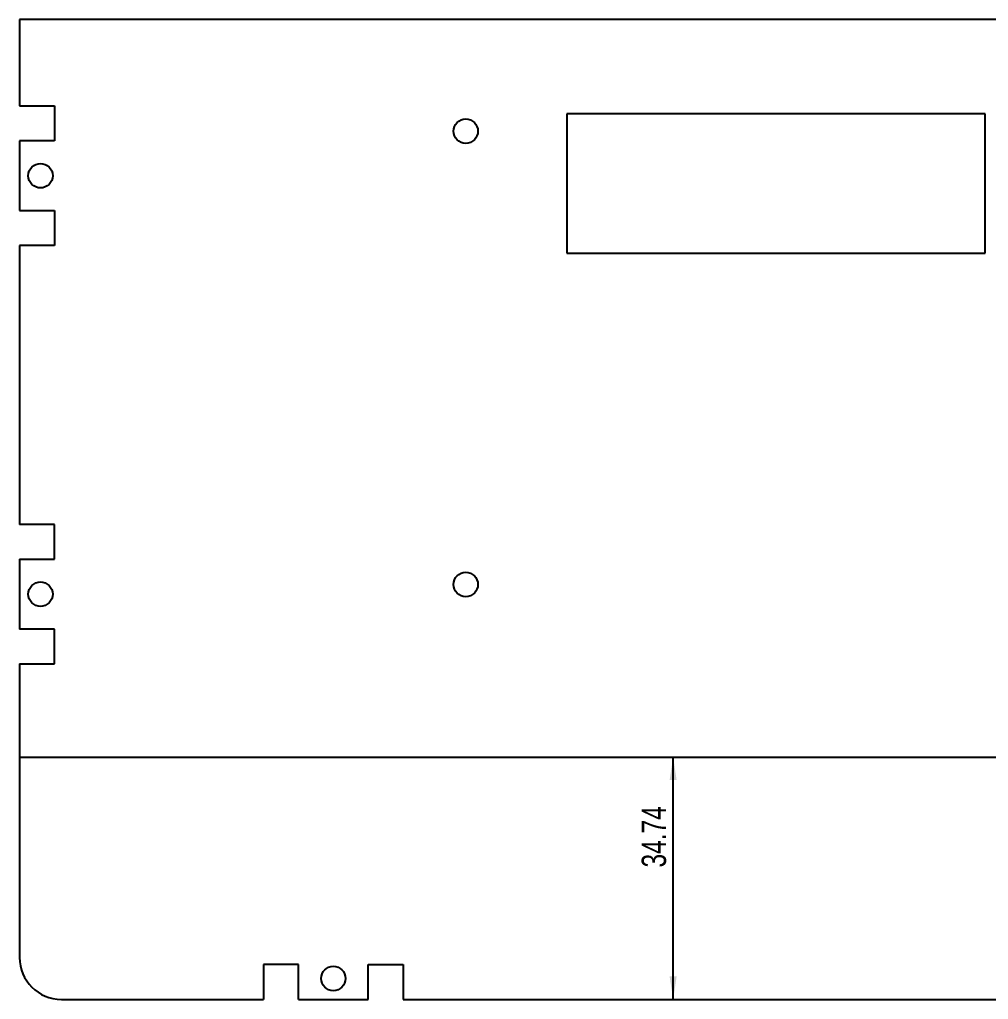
# Model space of a CAD drawing. Header units: millimetres. Extents: x -82 to 308, y -72 to 302.
# Drawn here: x 32.2 to 171.2, y 94.1 to 234.6 of the extents above; entities that cross this region are included whole.
import ezdxf

# ---------------------------------------------------------------- set-up
doc = ezdxf.new("R2010")
doc.units = ezdxf.units.MM
doc.layers.add('SLD-0', color=179, linetype='Continuous')
doc.styles.add('SLDTEXTSTYLE0', font='TXT', dxfattribs={"width": 0.75})
doc.dimstyles.new('SLDDIMSTYLE0', dxfattribs={"dimtxt": 3.5, "dimasz": 3.302, "dimexe": 0, "dimexo": 0.0625, "dimgap": 0.875, "dimtad": 1, "dimrnd": 1e-09, "dimzin": 12, "dimdsep": 46, "dimtxsty": 'SLDTEXTSTYLE0', "dimsah": 1, "dimcen": 0.09, "dimadec": 0, "dimazin": 3, "dimtfac": 1, "dimtofl": 0, "dimtmove": 0, "dimatfit": 3, "dimfxl": 0, "dimfrac": 2, "dimtolj": 1, "dimtzin": 12, "dimarcsym": 0})

# ---------------------------------------------------------------- blocks, each defined once
blk = doc.blocks.new('_D')
at = {"layer": 'SLD-0'}
blk.add_line((125.94, 94.12), (125.94, 128.86), dxfattribs=at)
for points in [[(125.94, 128.86), (125.43, 125.56), (126.44, 125.56)], [(125.94, 94.12), (126.44, 97.42), (125.43, 97.42)]]:
    blk.add_solid(points, dxfattribs=at)
at = {"layer": 'SLD-0', "insert": (121.42, 113.04), "char_height": 3.5, "attachment_point": 1, "rotation": 90, "style": 'SLDTEXTSTYLE0'}
blk.add_mtext('34.74', dxfattribs=at)

msp = doc.modelspace()

# ---------------------------------------------------------------- linework, layer by layer
at = {"layer": 'SLD-0', "color": 179, "linetype": 'Continuous', "lineweight": 25}
for p, q in [((249.188, 234.622), (32.188, 234.622)), ((32.188, 234.622), (32.188, 222.232)), ((32.188, 222.232), (37.188, 222.232)), ((37.188, 222.232), (37.188, 217.232)), ((170.688, 221.122), (110.688, 221.122)), ((110.688, 221.122), (110.688, 201.122)), ((170.688, 201.122), (170.688, 221.122)), ((37.188, 217.232), (32.188, 217.232)), ((32.188, 217.232), (32.188, 207.232)), ((32.188, 207.232), (37.188, 207.232)), ((37.188, 207.232), (37.188, 202.232)), ((37.188, 202.232), (32.188, 202.232)), ((32.188, 202.232), (32.188, 162.232)), ((110.688, 201.122), (170.688, 201.122)), ((37.188, 162.232), (32.188, 162.232)), ((37.188, 157.232), (37.188, 162.232)), ((32.188, 157.232), (37.188, 157.232)), ((32.188, 157.232), (32.188, 147.232)), ((37.188, 147.232), (32.188, 147.232)), ((37.188, 142.232), (37.188, 147.232)), ((32.188, 142.232), (37.188, 142.232)), ((32.188, 142.232), (32.188, 100.122)), ((67.188, 99.122), (67.188, 94.122)), ((72.188, 99.122), (67.188, 99.122)), ((72.188, 94.122), (72.188, 99.122)), ((82.188, 94.122), (82.188, 99.122)), ((82.188, 99.122), (87.188, 99.122)), ((87.188, 99.122), (87.188, 94.122)), ((38.188, 94.122), (67.188, 94.122)), ((72.188, 94.122), (82.188, 94.122)), ((87.188, 94.122), (194.188, 94.122))]:
    msp.add_line(p, q, dxfattribs=at)
at = {"layer": 'SLD-0'}
msp.add_line((32.188, 128.862), (249.188, 128.862), dxfattribs=at)
at = {"layer": 'SLD-0', "color": 179, "linetype": 'Continuous', "lineweight": 25}
for centre in [(96.188, 218.622), (35.188, 212.232), (96.188, 153.622), (35.188, 152.232), (77.188, 97.122)]:
    msp.add_circle(centre, 1.75, dxfattribs=at)
msp.add_arc((38.188, 100.122), 6, 180, 270, dxfattribs=at)

# ---------------------------------------------------------------- dimensions: what is measured, and where the dimension line sits
at = {"layer": 'SLD-0'}
dim = msp.add_linear_dim(base=(125.935, 128.862), p1=(87.188, 94.122), p2=(32.188, 128.862), angle=90, dimstyle='SLDDIMSTYLE0', dxfattribs=at)
dim.commit()
dim.dimension.update_dxf_attribs({"geometry": '_D', "text_midpoint": (125.935, 118.861), "dimtype": 160})

doc.saveas('drawing.dxf')
